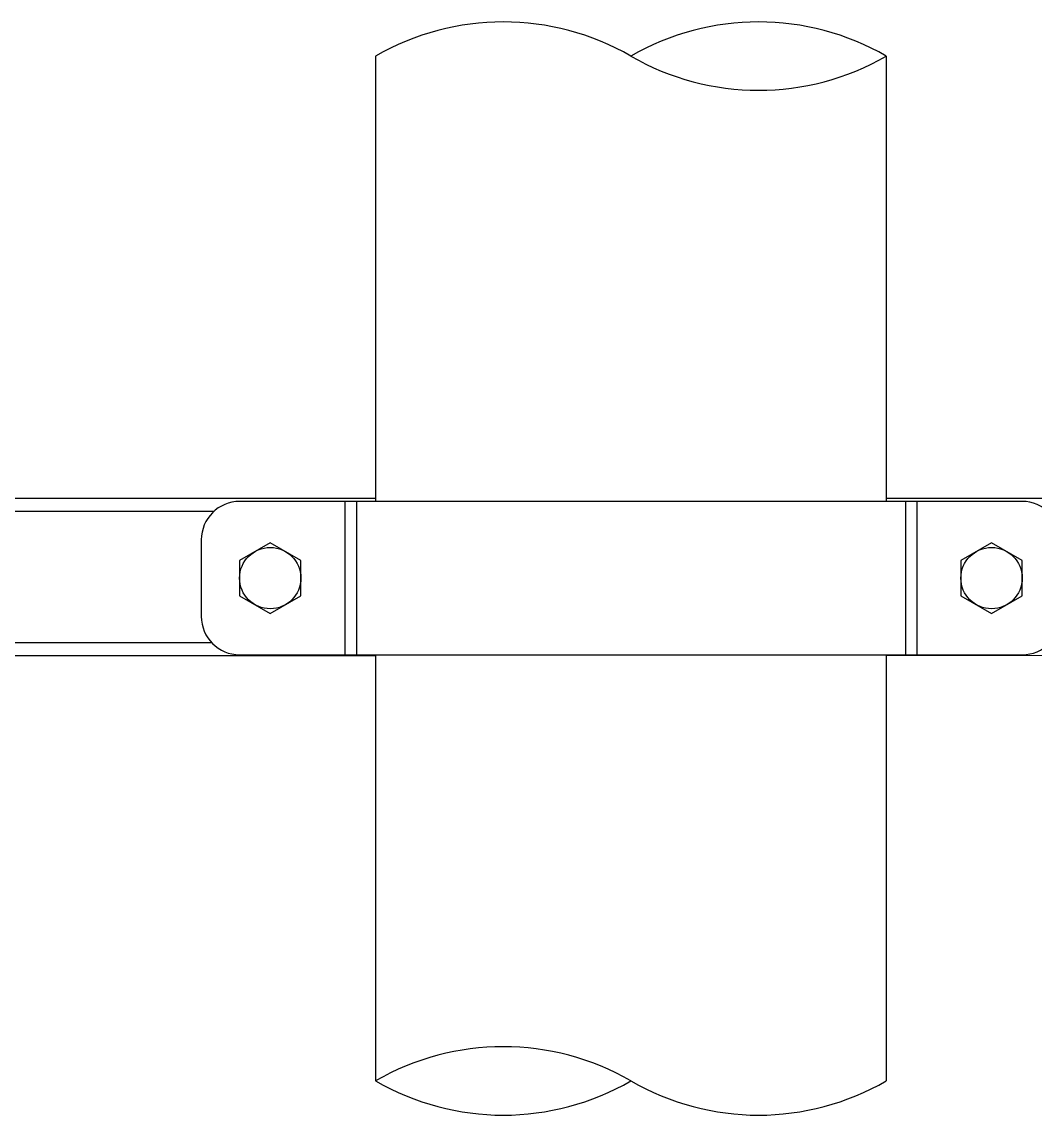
# Model space of a CAD drawing. Extents: x 27938 to 1042331, y -235042 to 1535213.
# Drawn here: x 728177 to 730340, y 743853 to 746186 of the extents above; entities that cross this region are included whole.
import ezdxf

# ---------------------------------------------------------------- set-up
doc = ezdxf.new("R2010")
doc.units = 0
doc.header["$LTSCALE"] = 1000
doc.header["$MEASUREMENT"] = 0

msp = doc.modelspace()

# ---------------------------------------------------------------- linework, layer by layer
for p, q in [((728932.2, 746113.2), (728932.2, 745162.6)), ((730022.3, 746113.2), (730022.3, 745162.6)), ((728932.2, 745168.9), (727135.2, 745168.9)), ((731015.8, 745168.9), (730022.3, 745168.9)), ((730312.6, 745162.6), (728641.9, 745162.6)), ((728866.8, 745162.6), (728866.8, 744835.5)), ((728891.3, 745162.6), (728891.3, 744835.5)), ((730063.1, 745162.6), (730063.1, 744835.5)), ((730087.7, 745162.6), (730087.7, 744835.5)), ((728586.7, 745141.2), (727135.2, 745141.2)), ((728560.1, 745080.8), (728560.1, 744917.2)), ((728707.3, 745074.6), (728641.9, 745036.8)), ((728772.7, 745036.8), (728707.3, 745074.6)), ((730247.1, 745074.6), (730181.7, 745036.8)), ((730312.6, 745036.8), (730247.1, 745074.6)), ((728641.9, 745036.8), (728641.9, 744961.3)), ((728772.7, 744961.3), (728772.7, 745036.8)), ((730181.7, 745036.8), (730181.7, 744961.3)), ((730312.6, 744961.3), (730312.6, 745036.8)), ((728641.9, 744961.3), (728707.3, 744923.5)), ((728707.3, 744923.5), (728772.7, 744961.3)), ((730181.7, 744961.3), (730247.1, 744923.5)), ((730247.1, 744923.5), (730312.6, 744961.3)), ((728582.5, 744861.1), (727175.5, 744861.1)), ((728932.2, 744833.2), (727135.2, 744832.8)), ((728641.9, 744835.5), (730312.6, 744835.5)), ((728932.2, 744835.5), (728932.2, 743925.7)), ((730022.3, 744835.5), (730022.3, 743925.7)), ((731015.3, 744833.6), (730022.3, 744833.4))]:
    msp.add_line(p, q)
for centre in [(728707.3, 744999), (730247.1, 744999)]:
    msp.add_circle(centre, 65.4)
for centre, radius, start, end in [((729204.7, 745641.2), 545, 60, 120), ((729749.7, 745641.2), 545, 60, 120), ((729749.7, 746585.2), 545, 240, 300), ((728641.9, 745080.8), 81.8, 90, 180), ((730312.6, 745080.8), 81.8, 0, 90), ((728641.9, 744917.2), 81.8, 180, 270), ((730312.6, 744917.2), 81.8, 270, 0), ((729204.7, 743453.7), 545, 60, 120), ((729204.7, 744397.7), 545, 240, 300), ((729749.7, 744397.7), 545, 240, 300)]:
    msp.add_arc(centre, radius, start, end)

doc.saveas('drawing.dxf')
